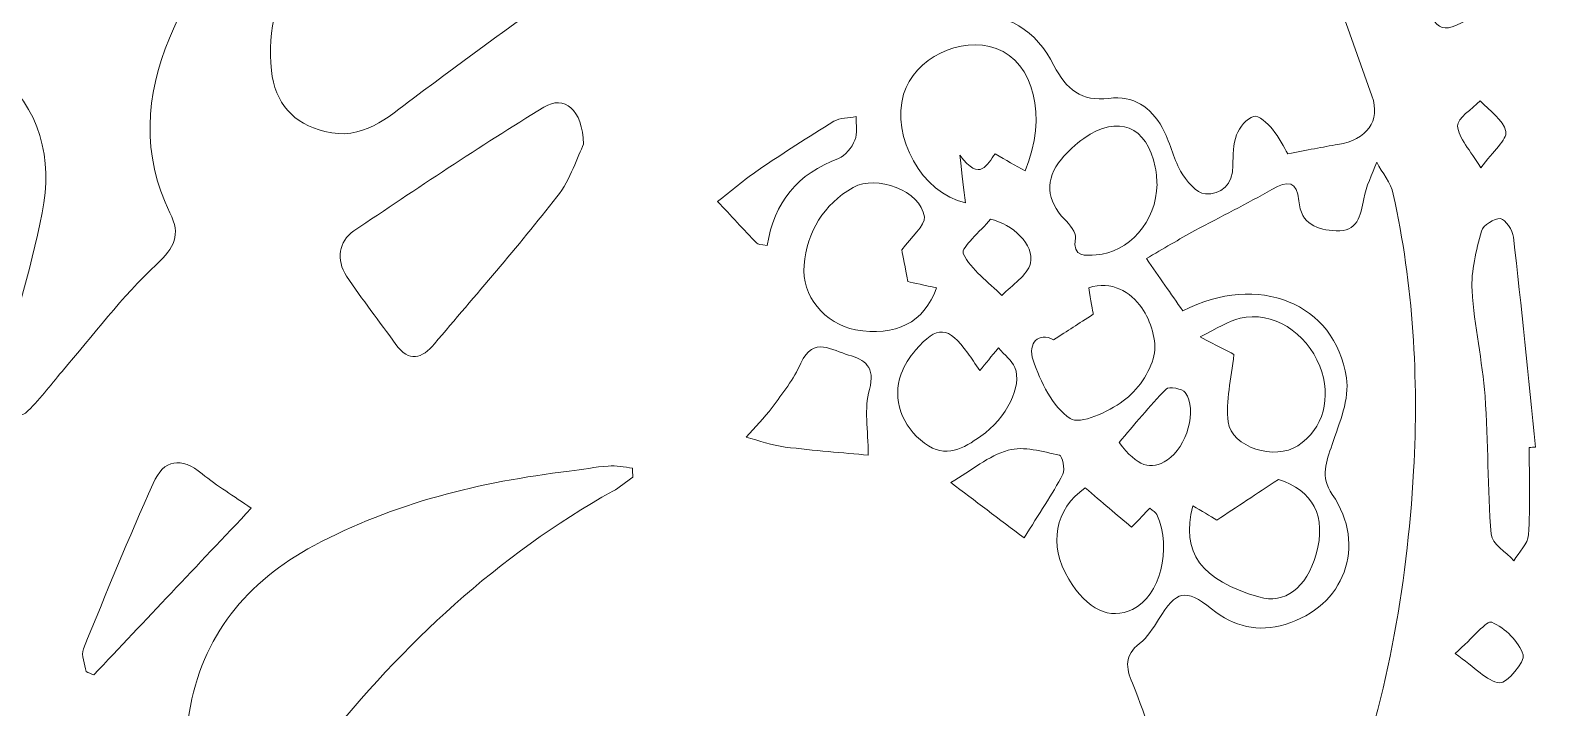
# Model space of a CAD drawing. Header units: inches. Extents: x 0.32 to 8.1, y -8.39 to -0.61.
# Drawn here: x 3.982 to 6.032, y -6.618 to -5.704 of the extents above; entities that cross this region are included whole.
import ezdxf

# ---------------------------------------------------------------- set-up
doc = ezdxf.new("R2010")
doc.units = ezdxf.units.IN
doc.header["$MEASUREMENT"] = 0
doc.layers.add('Layer 1', color=7, linetype='Continuous')

# ---------------------------------------------------------------- blocks, each defined once
blk = doc.blocks.new('block 2')
at = {"layer": 'Layer 1', "lineweight": 0}
for points, knots in [([(0.316, -8.3941), (0.316, -5.7992), (0.316, -3.2043), (0.316, -0.6095), (2.9109, -0.6095), (5.5058, -0.6095), (8.1006, -0.6095), (8.1006, -3.2034), (8.1006, -5.7974), (8.1006, -8.3939), (8.0751, -8.3939), (8.055, -8.3939), (8.0349, -8.3939), (5.4619, -8.394), (2.889, -8.394), (0.316, -8.3941)], [0, 0, 0, 0, 1, 1, 1, 2, 2, 2, 3, 3, 3, 4, 4, 4, 5, 5, 5, 5]), ([(5.0947, -4.8689), (5.0973, -4.8872), (5.0968, -4.8934), (5.0991, -4.8984), (5.1327, -4.9699), (5.1498, -5.0449), (5.1492, -5.1242), (5.1489, -5.1647), (5.1419, -5.209), (5.1557, -5.2448), (5.1719, -5.2866), (5.1506, -5.2986), (5.1245, -5.3104), (5.1006, -5.3212), (5.074, -5.3272), (5.0481, -5.332), (4.9774, -5.3451), (4.9021, -5.3428), (4.8395, -5.384), (4.7687, -5.4307), (4.6984, -5.4788), (4.6327, -5.5321), (4.5576, -5.5931), (4.4797, -5.6244), (4.3833, -5.5911), (4.3723, -5.5873), (4.3485, -5.5959), (4.3429, -5.6057), (4.3165, -5.6526), (4.3009, -5.7032), (4.3071, -5.7585), (4.3121, -5.8027), (4.3365, -5.8299), (4.3792, -5.8408), (4.43, -5.8537), (4.464, -5.8219), (4.4989, -5.7958), (4.6442, -5.6872), (4.7892, -5.5791), (4.9567, -5.5048), (5.0104, -5.481), (5.0636, -5.4688), (5.1187, -5.4803), (5.1451, -5.4858), (5.178, -5.5059), (5.1892, -5.5286), (5.2074, -5.5656), (5.213, -5.6098), (5.2184, -5.6517), (5.221, -5.672), (5.2188, -5.686), (5.2457, -5.6837), (5.3, -5.6791), (5.3395, -5.7047), (5.3631, -5.7515), (5.3795, -5.7839), (5.4007, -5.8007), (5.4373, -5.796), (5.4707, -5.7917), (5.4939, -5.8083), (5.5092, -5.8353), (5.5196, -5.8538), (5.5234, -5.876), (5.5341, -5.8942), (5.5417, -5.9071), (5.5555, -5.9242), (5.5674, -5.925), (5.5884, -5.9264), (5.6048, -5.9124), (5.6047, -5.8866), (5.6047, -5.8727), (5.6048, -5.8579), (5.6096, -5.8453), (5.6135, -5.8351), (5.6231, -5.8232), (5.6326, -5.8203), (5.639, -5.8184), (5.6514, -5.8296), (5.658, -5.8376), (5.6672, -5.8488), (5.6735, -5.8624), (5.6786, -5.8708), (5.7049, -5.8659), (5.7255, -5.8617), (5.7463, -5.8582), (5.7851, -5.8516), (5.8043, -5.8271), (5.7922, -5.7928), (5.7659, -5.7184), (5.7397, -5.6438), (5.7087, -5.5713), (5.6123, -5.3455), (5.4688, -5.1546), (5.2759, -5.0019), (5.22, -4.9576), (5.1609, -4.9173), (5.0947, -4.8689)], [0, 0, 0, 0, 1, 1, 1, 2, 2, 2, 3, 3, 3, 4, 4, 4, 5, 5, 5, 6, 6, 6, 7, 7, 7, 8, 8, 8, 9, 9, 9, 10, 10, 10, 11, 11, 11, 12, 12, 12, 13, 13, 13, 14, 14, 14, 15, 15, 15, 16, 16, 16, 17, 17, 17, 18, 18, 18, 19, 19, 19, 20, 20, 20, 21, 21, 21, 22, 22, 22, 23, 23, 23, 24, 24, 24, 25, 25, 25, 26, 26, 26, 27, 27, 27, 28, 28, 28, 29, 29, 29, 30, 30, 30, 31, 31, 31, 32, 32, 32, 32]), ([(5.0947, -4.8689), (5.1609, -4.9173), (5.22, -4.9576), (5.2759, -5.0019), (5.4688, -5.1546), (5.6123, -5.3455), (5.7087, -5.5713), (5.7397, -5.6438), (5.7659, -5.7184), (5.7922, -5.7928), (5.8043, -5.8271), (5.7851, -5.8516), (5.7463, -5.8582), (5.7255, -5.8617), (5.7049, -5.8659), (5.6786, -5.8708), (5.6735, -5.8624), (5.6672, -5.8488), (5.658, -5.8376), (5.6514, -5.8296), (5.639, -5.8184), (5.6326, -5.8203), (5.6231, -5.8232), (5.6135, -5.8351), (5.6096, -5.8453), (5.6048, -5.8579), (5.6047, -5.8727), (5.6047, -5.8866), (5.6048, -5.9124), (5.5884, -5.9264), (5.5674, -5.925), (5.5555, -5.9242), (5.5417, -5.9071), (5.5341, -5.8942), (5.5234, -5.876), (5.5196, -5.8538), (5.5092, -5.8353), (5.4939, -5.8083), (5.4707, -5.7917), (5.4373, -5.796), (5.4007, -5.8007), (5.3795, -5.7839), (5.3631, -5.7515), (5.3395, -5.7047), (5.3, -5.6791), (5.2457, -5.6837), (5.2188, -5.686), (5.221, -5.672), (5.2184, -5.6517), (5.213, -5.6098), (5.2074, -5.5656), (5.1892, -5.5286), (5.178, -5.5059), (5.1451, -5.4858), (5.1187, -5.4803), (5.0636, -5.4688), (5.0104, -5.481), (4.9567, -5.5048), (4.7892, -5.5791), (4.6442, -5.6872), (4.4989, -5.7958), (4.464, -5.8219), (4.43, -5.8537), (4.3792, -5.8408), (4.3365, -5.8299), (4.3121, -5.8027), (4.3071, -5.7585), (4.3009, -5.7032), (4.3165, -5.6526), (4.3429, -5.6057), (4.3485, -5.5959), (4.3723, -5.5873), (4.3833, -5.5911), (4.4797, -5.6244), (4.5576, -5.5931), (4.6327, -5.5321), (4.6984, -5.4788), (4.7687, -5.4307), (4.8395, -5.384), (4.9021, -5.3428), (4.9774, -5.3451), (5.0481, -5.332), (5.074, -5.3272), (5.1006, -5.3212), (5.1245, -5.3104), (5.1506, -5.2986), (5.1719, -5.2866), (5.1557, -5.2448), (5.1419, -5.209), (5.1489, -5.1647), (5.1492, -5.1242), (5.1498, -5.0449), (5.1327, -4.9699), (5.0991, -4.8984), (5.0968, -4.8934), (5.0973, -4.8872), (5.0947, -4.8689)], [0, 0, 0, 0, 1, 1, 1, 2, 2, 2, 3, 3, 3, 4, 4, 4, 5, 5, 5, 6, 6, 6, 7, 7, 7, 8, 8, 8, 9, 9, 9, 10, 10, 10, 11, 11, 11, 12, 12, 12, 13, 13, 13, 14, 14, 14, 15, 15, 15, 16, 16, 16, 17, 17, 17, 18, 18, 18, 19, 19, 19, 20, 20, 20, 21, 21, 21, 22, 22, 22, 23, 23, 23, 24, 24, 24, 25, 25, 25, 26, 26, 26, 27, 27, 27, 28, 28, 28, 29, 29, 29, 30, 30, 30, 31, 31, 31, 32, 32, 32, 32]), ([(3.3056, -5.9917), (3.308, -5.9966), (3.3105, -6.0015), (3.313, -6.0064), (3.3368, -5.9992), (3.3632, -5.9963), (3.3839, -5.9839), (3.4491, -5.9448), (3.5118, -5.9016), (3.576, -5.8608), (3.639, -5.8208), (3.7001, -5.7763), (3.7669, -5.7438), (3.8212, -5.7173), (3.8809, -5.7151), (3.9342, -5.7584), (3.9969, -5.8095), (4.0119, -5.8778), (3.9979, -5.9505), (3.9823, -6.0309), (3.9557, -6.1091), (3.9351, -6.1886), (3.9325, -6.1988), (3.9335, -6.2176), (3.9392, -6.2208), (3.9488, -6.226), (3.9678, -6.2268), (3.9752, -6.2205), (3.994, -6.2044), (4.0084, -6.1832), (4.0247, -6.1643), (4.0667, -6.1157), (4.1055, -6.0637), (4.152, -6.0201), (4.1768, -5.9969), (4.185, -5.9804), (4.1703, -5.9506), (4.1319, -5.8724), (4.1371, -5.792), (4.1697, -5.7147), (4.1977, -5.6484), (4.2347, -5.586), (4.2664, -5.5211), (4.2769, -5.4998), (4.2962, -5.4701), (4.289, -5.4552), (4.2606, -5.3965), (4.2233, -5.3422), (4.1892, -5.2863), (4.1829, -5.2882), (4.1766, -5.2902), (4.1703, -5.2921), (4.1703, -5.3203), (4.1709, -5.3485), (4.1702, -5.3766), (4.1669, -5.5193), (4.0625, -5.6042), (3.9242, -5.5771), (3.9092, -5.5742), (3.8938, -5.5727), (3.8795, -5.5679), (3.7802, -5.5344), (3.6968, -5.5634), (3.6189, -5.6278), (3.5023, -5.7243), (3.4164, -5.8476), (3.3206, -5.9623), (3.3137, -5.9705), (3.3105, -5.9818), (3.3056, -5.9917)], [0, 0, 0, 0, 1, 1, 1, 2, 2, 2, 3, 3, 3, 4, 4, 4, 5, 5, 5, 6, 6, 6, 7, 7, 7, 8, 8, 8, 9, 9, 9, 10, 10, 10, 11, 11, 11, 12, 12, 12, 13, 13, 13, 14, 14, 14, 15, 15, 15, 16, 16, 16, 17, 17, 17, 18, 18, 18, 19, 19, 19, 20, 20, 20, 21, 21, 21, 22, 22, 22, 23, 23, 23, 23]), ([(3.3056, -5.9917), (3.3105, -5.9818), (3.3137, -5.9705), (3.3206, -5.9623), (3.4164, -5.8476), (3.5023, -5.7243), (3.6189, -5.6278), (3.6968, -5.5634), (3.7802, -5.5344), (3.8795, -5.5679), (3.8938, -5.5727), (3.9092, -5.5742), (3.9242, -5.5771), (4.0625, -5.6042), (4.1669, -5.5193), (4.1702, -5.3766), (4.1709, -5.3485), (4.1703, -5.3203), (4.1703, -5.2921), (4.1766, -5.2902), (4.1829, -5.2882), (4.1892, -5.2863), (4.2233, -5.3422), (4.2606, -5.3965), (4.289, -5.4552), (4.2962, -5.4701), (4.2769, -5.4998), (4.2664, -5.5211), (4.2347, -5.586), (4.1977, -5.6484), (4.1697, -5.7147), (4.1371, -5.792), (4.1319, -5.8724), (4.1703, -5.9506), (4.185, -5.9804), (4.1768, -5.9969), (4.152, -6.0201), (4.1055, -6.0637), (4.0667, -6.1157), (4.0247, -6.1643), (4.0084, -6.1832), (3.994, -6.2044), (3.9752, -6.2205), (3.9678, -6.2268), (3.9488, -6.226), (3.9392, -6.2208), (3.9335, -6.2176), (3.9325, -6.1988), (3.9351, -6.1886), (3.9557, -6.1091), (3.9823, -6.0309), (3.9979, -5.9505), (4.0119, -5.8778), (3.9969, -5.8095), (3.9342, -5.7584), (3.8809, -5.7151), (3.8212, -5.7173), (3.7669, -5.7438), (3.7001, -5.7763), (3.639, -5.8208), (3.576, -5.8608), (3.5118, -5.9016), (3.4491, -5.9448), (3.3839, -5.9839), (3.3632, -5.9963), (3.3368, -5.9992), (3.313, -6.0064), (3.3105, -6.0015), (3.308, -5.9966), (3.3056, -5.9917)], [0, 0, 0, 0, 1, 1, 1, 2, 2, 2, 3, 3, 3, 4, 4, 4, 5, 5, 5, 6, 6, 6, 7, 7, 7, 8, 8, 8, 9, 9, 9, 10, 10, 10, 11, 11, 11, 12, 12, 12, 13, 13, 13, 14, 14, 14, 15, 15, 15, 16, 16, 16, 17, 17, 17, 18, 18, 18, 19, 19, 19, 20, 20, 20, 21, 21, 21, 22, 22, 22, 23, 23, 23, 23]), ([(5.9382, -5.6802), (5.9082, -5.6157), (5.8797, -5.5531), (5.8501, -5.4912), (5.8285, -5.446), (5.8074, -5.4003), (5.7816, -5.3575), (5.7744, -5.3455), (5.7512, -5.3431), (5.7354, -5.3362), (5.7351, -5.3532), (5.7292, -5.3726), (5.7353, -5.3868), (5.775, -5.4777), (5.8177, -5.5673), (5.8585, -5.6578), (5.8821, -5.7101), (5.8844, -5.7115), (5.9382, -5.6802)], [0, 0, 0, 0, 1, 1, 1, 2, 2, 2, 3, 3, 3, 4, 4, 4, 5, 5, 5, 6, 6, 6, 6]), ([(5.9382, -5.6802), (5.8844, -5.7115), (5.8821, -5.7101), (5.8585, -5.6578), (5.8177, -5.5673), (5.775, -5.4777), (5.7353, -5.3868), (5.7292, -5.3726), (5.7351, -5.3532), (5.7354, -5.3362), (5.7512, -5.3431), (5.7744, -5.3455), (5.7816, -5.3575), (5.8074, -5.4003), (5.8285, -5.446), (5.8501, -5.4912), (5.8797, -5.5531), (5.9082, -5.6157), (5.9382, -5.6802)], [0, 0, 0, 0, 1, 1, 1, 2, 2, 2, 3, 3, 3, 4, 4, 4, 5, 5, 5, 6, 6, 6, 6]), ([(5.3242, -5.894), (5.3547, -5.8204), (5.3362, -5.7471), (5.2852, -5.7287), (5.237, -5.7113), (5.1744, -5.7422), (5.1603, -5.7904), (5.1434, -5.8481), (5.1845, -5.9236), (5.2437, -5.937), (5.2415, -5.9185), (5.2395, -5.9014), (5.2361, -5.8728), (5.264, -5.91), (5.2732, -5.8844), (5.2836, -5.8709), (5.2985, -5.8794), (5.3112, -5.8866), (5.3242, -5.894)], [0, 0, 0, 0, 1, 1, 1, 2, 2, 2, 3, 3, 3, 4, 4, 4, 5, 5, 5, 6, 6, 6, 6]), ([(5.3242, -5.894), (5.3112, -5.8866), (5.2985, -5.8794), (5.2836, -5.8709), (5.2732, -5.8844), (5.264, -5.91), (5.2361, -5.8728), (5.2395, -5.9014), (5.2415, -5.9185), (5.2437, -5.937), (5.1845, -5.9236), (5.1434, -5.8481), (5.1603, -5.7904), (5.1744, -5.7422), (5.237, -5.7113), (5.2852, -5.7287), (5.3362, -5.7471), (5.3547, -5.8204), (5.3242, -5.894)], [0, 0, 0, 0, 1, 1, 1, 2, 2, 2, 3, 3, 3, 4, 4, 4, 5, 5, 5, 6, 6, 6, 6]), ([(4.7284, -5.8579), (4.7272, -5.8107), (4.702, -5.7911), (4.6749, -5.8078), (4.5881, -5.8612), (4.503, -5.9176), (4.4186, -5.9748), (4.3978, -5.989), (4.3939, -6.0137), (4.4087, -6.0359), (4.4297, -6.0673), (4.453, -6.0972), (4.4751, -6.1279), (4.4929, -6.1529), (4.5103, -6.1472), (4.5272, -6.1272), (4.5826, -6.0614), (4.6394, -5.9967), (4.6924, -5.929), (4.7112, -5.9051), (4.7206, -5.8739), (4.7284, -5.8579)], [0, 0, 0, 0, 1, 1, 1, 2, 2, 2, 3, 3, 3, 4, 4, 4, 5, 5, 5, 6, 6, 6, 7, 7, 7, 7]), ([(4.7284, -5.8579), (4.7206, -5.8739), (4.7112, -5.9051), (4.6924, -5.929), (4.6394, -5.9967), (4.5826, -6.0614), (4.5272, -6.1272), (4.5103, -6.1472), (4.4929, -6.1529), (4.4751, -6.1279), (4.453, -6.0972), (4.4297, -6.0673), (4.4087, -6.0359), (4.3939, -6.0137), (4.3978, -5.989), (4.4186, -5.9748), (4.503, -5.9176), (4.5881, -5.8612), (4.6749, -5.8078), (4.702, -5.7911), (4.7272, -5.8107), (4.7284, -5.8579)], [0, 0, 0, 0, 1, 1, 1, 2, 2, 2, 3, 3, 3, 4, 4, 4, 5, 5, 5, 6, 6, 6, 7, 7, 7, 7]), ([(5.9392, -5.8898), (5.9556, -5.8671), (5.975, -5.8518), (5.9728, -5.8407), (5.9697, -5.8252), (5.9506, -5.8129), (5.9383, -5.7992), (5.9274, -5.8106), (5.907, -5.8228), (5.9078, -5.8333), (5.9092, -5.85), (5.9247, -5.8655), (5.9392, -5.8898)], [0, 0, 0, 0, 1, 1, 1, 2, 2, 2, 3, 3, 3, 4, 4, 4, 4]), ([(5.9392, -5.8898), (5.9247, -5.8655), (5.9092, -5.85), (5.9078, -5.8333), (5.907, -5.8228), (5.9274, -5.8106), (5.9383, -5.7992), (5.9506, -5.8129), (5.9697, -5.8252), (5.9728, -5.8407), (5.975, -5.8518), (5.9556, -5.8671), (5.9392, -5.8898)], [0, 0, 0, 0, 1, 1, 1, 2, 2, 2, 3, 3, 3, 4, 4, 4, 4]), ([(4.9763, -5.9946), (4.9852, -5.9361), (5.0177, -5.8976), (5.0723, -5.877), (5.0817, -5.8734), (5.0904, -5.8622), (5.0946, -5.8524), (5.0985, -5.8433), (5.0959, -5.8314), (5.0962, -5.8207), (5.0861, -5.8226), (5.0745, -5.822), (5.0663, -5.8269), (5.0317, -5.8479), (4.9977, -5.8699), (4.9642, -5.8927), (4.9451, -5.9057), (4.9275, -5.9209), (4.9093, -5.9351), (4.9269, -5.954), (4.9444, -5.9729), (4.9622, -5.9916), (4.9636, -5.9931), (4.9669, -5.9927), (4.9763, -5.9946)], [0, 0, 0, 0, 1, 1, 1, 2, 2, 2, 3, 3, 3, 4, 4, 4, 5, 5, 5, 6, 6, 6, 7, 7, 7, 8, 8, 8, 8]), ([(4.9763, -5.9946), (4.9669, -5.9927), (4.9636, -5.9931), (4.9622, -5.9916), (4.9444, -5.9729), (4.9269, -5.954), (4.9093, -5.9351), (4.9275, -5.9209), (4.9451, -5.9057), (4.9642, -5.8927), (4.9977, -5.8699), (5.0317, -5.8479), (5.0663, -5.8269), (5.0745, -5.822), (5.0861, -5.8226), (5.0962, -5.8207), (5.0959, -5.8314), (5.0985, -5.8433), (5.0946, -5.8524), (5.0904, -5.8622), (5.0817, -5.8734), (5.0723, -5.877), (5.0177, -5.8976), (4.9852, -5.9361), (4.9763, -5.9946)], [0, 0, 0, 0, 1, 1, 1, 2, 2, 2, 3, 3, 3, 4, 4, 4, 5, 5, 5, 6, 6, 6, 7, 7, 7, 8, 8, 8, 8]), ([(5.5022, -5.9119), (5.5019, -5.909), (5.5018, -5.8987), (5.4999, -5.8889), (5.4886, -5.8333), (5.4498, -5.8174), (5.4036, -5.85), (5.3924, -5.8579), (5.3819, -5.8675), (5.3731, -5.8781), (5.3505, -5.9052), (5.353, -5.9341), (5.3773, -5.9591), (5.3841, -5.9661), (5.3934, -5.977), (5.3921, -5.9845), (5.3873, -6.0116), (5.4065, -6.0078), (5.4199, -6.0071), (5.4632, -6.0047), (5.5019, -5.9623), (5.5022, -5.9119)], [0, 0, 0, 0, 1, 1, 1, 2, 2, 2, 3, 3, 3, 4, 4, 4, 5, 5, 5, 6, 6, 6, 7, 7, 7, 7]), ([(5.5022, -5.9119), (5.5019, -5.9623), (5.4632, -6.0047), (5.4199, -6.0071), (5.4065, -6.0078), (5.3873, -6.0116), (5.3921, -5.9845), (5.3934, -5.977), (5.3841, -5.9661), (5.3773, -5.9591), (5.353, -5.9341), (5.3505, -5.9052), (5.3731, -5.8781), (5.3819, -5.8675), (5.3924, -5.8579), (5.4036, -5.85), (5.4498, -5.8174), (5.4886, -5.8333), (5.4999, -5.8889), (5.5018, -5.8987), (5.5019, -5.909), (5.5022, -5.9119)], [0, 0, 0, 0, 1, 1, 1, 2, 2, 2, 3, 3, 3, 4, 4, 4, 5, 5, 5, 6, 6, 6, 7, 7, 7, 7]), ([(5.5371, -6.0828), (5.6384, -6.0306), (5.7425, -6.0719), (5.7579, -6.1729), (5.7622, -6.2014), (5.7483, -6.2338), (5.7385, -6.2631), (5.7307, -6.2865), (5.7219, -6.3059), (5.7387, -6.3304), (5.786, -6.3995), (5.755, -6.482), (5.6753, -6.5056), (5.6382, -6.5167), (5.6064, -6.5089), (5.5759, -6.4849), (5.5398, -6.4564), (5.5291, -6.4598), (5.5042, -6.4991), (5.4969, -6.5107), (5.4892, -6.5232), (5.4786, -6.5315), (5.4582, -6.5473), (5.46, -6.5637), (5.4689, -6.585), (5.5094, -6.682), (5.5267, -6.783), (5.4981, -6.8854), (5.4784, -6.9558), (5.4566, -7.0281), (5.4205, -7.0908), (5.3485, -7.2158), (5.266, -7.3348), (5.1879, -7.4564), (5.1782, -7.4716), (5.1697, -7.4875), (5.1606, -7.5031), (5.1634, -7.5058), (5.1662, -7.5086), (5.169, -7.5114), (5.1926, -7.4961), (5.2179, -7.4828), (5.2395, -7.4651), (5.4722, -7.2756), (5.6504, -7.0463), (5.7557, -6.7626), (5.8114, -6.6125), (5.8395, -6.458), (5.8484, -6.2987), (5.8554, -6.1728), (5.848, -6.0484), (5.821, -5.9253), (5.8176, -5.91), (5.8063, -5.8965), (5.7986, -5.8821), (5.7926, -5.8986), (5.7842, -5.9146), (5.7811, -5.9316), (5.7769, -5.9545), (5.7724, -5.9764), (5.7438, -5.9747), (5.719, -5.9733), (5.696, -5.9663), (5.6937, -5.9341), (5.6917, -5.9074), (5.6781, -5.9069), (5.6573, -5.9188), (5.6233, -5.9384), (5.5879, -5.9557), (5.5534, -5.9744), (5.5318, -5.9862), (5.5106, -5.999), (5.4878, -6.0122), (5.5055, -6.0375), (5.5204, -6.0589), (5.5371, -6.0828)], [0, 0, 0, 0, 1, 1, 1, 2, 2, 2, 3, 3, 3, 4, 4, 4, 5, 5, 5, 6, 6, 6, 7, 7, 7, 8, 8, 8, 9, 9, 9, 10, 10, 10, 11, 11, 11, 12, 12, 12, 13, 13, 13, 14, 14, 14, 15, 15, 15, 16, 16, 16, 17, 17, 17, 18, 18, 18, 19, 19, 19, 20, 20, 20, 21, 21, 21, 22, 22, 22, 23, 23, 23, 24, 24, 24, 25, 25, 25, 25]), ([(5.5371, -6.0828), (5.5204, -6.0589), (5.5055, -6.0375), (5.4878, -6.0122), (5.5106, -5.999), (5.5318, -5.9862), (5.5534, -5.9744), (5.5879, -5.9557), (5.6233, -5.9384), (5.6573, -5.9188), (5.6781, -5.9069), (5.6917, -5.9074), (5.6937, -5.9341), (5.696, -5.9663), (5.719, -5.9733), (5.7438, -5.9747), (5.7724, -5.9764), (5.7769, -5.9545), (5.7811, -5.9316), (5.7842, -5.9146), (5.7926, -5.8986), (5.7986, -5.8821), (5.8063, -5.8965), (5.8176, -5.91), (5.821, -5.9253), (5.848, -6.0484), (5.8554, -6.1728), (5.8484, -6.2987), (5.8395, -6.458), (5.8114, -6.6125), (5.7557, -6.7626), (5.6504, -7.0463), (5.4722, -7.2756), (5.2395, -7.4651), (5.2179, -7.4828), (5.1926, -7.4961), (5.169, -7.5114), (5.1662, -7.5086), (5.1634, -7.5058), (5.1606, -7.5031), (5.1697, -7.4875), (5.1782, -7.4716), (5.1879, -7.4564), (5.266, -7.3348), (5.3485, -7.2158), (5.4205, -7.0908), (5.4566, -7.0281), (5.4784, -6.9558), (5.4981, -6.8854), (5.5267, -6.783), (5.5094, -6.682), (5.4689, -6.585), (5.46, -6.5637), (5.4582, -6.5473), (5.4786, -6.5315), (5.4892, -6.5232), (5.4969, -6.5107), (5.5042, -6.4991), (5.5291, -6.4598), (5.5398, -6.4564), (5.5759, -6.4849), (5.6064, -6.5089), (5.6382, -6.5167), (5.6753, -6.5056), (5.755, -6.482), (5.786, -6.3995), (5.7387, -6.3304), (5.7219, -6.3059), (5.7307, -6.2865), (5.7385, -6.2631), (5.7483, -6.2338), (5.7622, -6.2014), (5.7579, -6.1729), (5.7425, -6.0719), (5.6384, -6.0306), (5.5371, -6.0828)], [0, 0, 0, 0, 1, 1, 1, 2, 2, 2, 3, 3, 3, 4, 4, 4, 5, 5, 5, 6, 6, 6, 7, 7, 7, 8, 8, 8, 9, 9, 9, 10, 10, 10, 11, 11, 11, 12, 12, 12, 13, 13, 13, 14, 14, 14, 15, 15, 15, 16, 16, 16, 17, 17, 17, 18, 18, 18, 19, 19, 19, 20, 20, 20, 21, 21, 21, 22, 22, 22, 23, 23, 23, 24, 24, 24, 25, 25, 25, 25]), ([(5.1578, -6.0002), (5.1702, -5.9831), (5.1899, -5.9679), (5.1883, -5.9557), (5.1836, -5.921), (5.1235, -5.8983), (5.0922, -5.9162), (5.0518, -5.9393), (5.0305, -5.9757), (5.0259, -6.0211), (5.0218, -6.0619), (5.0538, -6.1004), (5.0952, -6.1081), (5.1489, -6.1182), (5.1883, -6.0985), (5.2046, -6.0517), (5.1892, -6.0483), (5.1739, -6.0449), (5.1659, -6.0431), (5.1622, -6.0235), (5.1594, -6.009), (5.1578, -6.0002)], [0, 0, 0, 0, 1, 1, 1, 2, 2, 2, 3, 3, 3, 4, 4, 4, 5, 5, 5, 6, 6, 6, 7, 7, 7, 7]), ([(5.1578, -6.0002), (5.1594, -6.009), (5.1622, -6.0235), (5.1659, -6.0431), (5.1739, -6.0449), (5.1892, -6.0483), (5.2046, -6.0517), (5.1883, -6.0985), (5.1489, -6.1182), (5.0952, -6.1081), (5.0538, -6.1004), (5.0218, -6.0619), (5.0259, -6.0211), (5.0305, -5.9757), (5.0518, -5.9393), (5.0922, -5.9162), (5.1235, -5.8983), (5.1836, -5.921), (5.1883, -5.9557), (5.1899, -5.9679), (5.1702, -5.9831), (5.1578, -6.0002)], [0, 0, 0, 0, 1, 1, 1, 2, 2, 2, 3, 3, 3, 4, 4, 4, 5, 5, 5, 6, 6, 6, 7, 7, 7, 7]), ([(5.2774, -5.9592), (5.2643, -5.975), (5.2371, -5.9977), (5.2408, -6.0055), (5.2514, -6.0276), (5.2747, -6.0436), (5.2929, -6.0621), (5.3064, -6.0476), (5.3275, -6.035), (5.3314, -6.0184), (5.3373, -5.9937), (5.3071, -5.965), (5.2774, -5.9592)], [0, 0, 0, 0, 1, 1, 1, 2, 2, 2, 3, 3, 3, 4, 4, 4, 4]), ([(5.2774, -5.9592), (5.3071, -5.965), (5.3373, -5.9937), (5.3314, -6.0184), (5.3275, -6.035), (5.3064, -6.0476), (5.2929, -6.0621), (5.2747, -6.0436), (5.2514, -6.0276), (5.2408, -6.0055), (5.2371, -5.9977), (5.2643, -5.975), (5.2774, -5.9592)], [0, 0, 0, 0, 1, 1, 1, 2, 2, 2, 3, 3, 3, 4, 4, 4, 4]), ([(6.0044, -6.267), (6.0073, -6.2668), (6.0101, -6.2666), (6.0129, -6.2664), (6.0032, -6.172), (5.994, -6.0775), (5.9832, -5.9832), (5.9821, -5.9738), (5.9727, -5.9594), (5.9656, -5.9583), (5.9576, -5.9572), (5.9422, -5.9672), (5.94, -5.9751), (5.933, -6.0012), (5.9258, -6.0287), (5.9273, -6.0552), (5.93, -6.103), (5.9414, -6.1502), (5.9449, -6.1979), (5.9493, -6.2599), (5.9479, -6.3223), (5.9531, -6.3841), (5.9542, -6.3968), (5.9731, -6.408), (5.9838, -6.4199), (5.9907, -6.4082), (6.0027, -6.3969), (6.0035, -6.3848), (6.006, -6.3457), (6.0044, -6.3063), (6.0044, -6.267)], [0, 0, 0, 0, 1, 1, 1, 2, 2, 2, 3, 3, 3, 4, 4, 4, 5, 5, 5, 6, 6, 6, 7, 7, 7, 8, 8, 8, 9, 9, 9, 10, 10, 10, 10]), ([(6.0044, -6.267), (6.0044, -6.3063), (6.006, -6.3457), (6.0035, -6.3848), (6.0027, -6.3969), (5.9907, -6.4082), (5.9838, -6.4199), (5.9731, -6.408), (5.9542, -6.3968), (5.9531, -6.3841), (5.9479, -6.3223), (5.9493, -6.2599), (5.9449, -6.1979), (5.9414, -6.1502), (5.93, -6.103), (5.9273, -6.0552), (5.9258, -6.0287), (5.933, -6.0012), (5.94, -5.9751), (5.9422, -5.9672), (5.9576, -5.9572), (5.9656, -5.9583), (5.9727, -5.9594), (5.9821, -5.9738), (5.9832, -5.9832), (5.994, -6.0775), (6.0032, -6.172), (6.0129, -6.2664), (6.0101, -6.2666), (6.0073, -6.2668), (6.0044, -6.267)], [0, 0, 0, 0, 1, 1, 1, 2, 2, 2, 3, 3, 3, 4, 4, 4, 5, 5, 5, 6, 6, 6, 7, 7, 7, 8, 8, 8, 9, 9, 9, 10, 10, 10, 10]), ([(5.3626, -6.1217), (5.3425, -6.1106), (5.3273, -6.1259), (5.3351, -6.1493), (5.3449, -6.1786), (5.3612, -6.2118), (5.385, -6.2278), (5.3983, -6.2367), (5.4364, -6.2191), (5.4566, -6.2043), (5.4757, -6.1903), (5.4929, -6.1659), (5.498, -6.1432), (5.5024, -6.1235), (5.494, -6.096), (5.4817, -6.0787), (5.4663, -6.0569), (5.4413, -6.0416), (5.41, -6.0515), (5.4129, -6.0684), (5.4154, -6.0831), (5.4162, -6.0873), (5.3954, -6.1006), (5.3823, -6.109), (5.3626, -6.1217)], [0, 0, 0, 0, 1, 1, 1, 2, 2, 2, 3, 3, 3, 4, 4, 4, 5, 5, 5, 6, 6, 6, 7, 7, 7, 8, 8, 8, 8]), ([(5.3626, -6.1217), (5.3823, -6.109), (5.3954, -6.1006), (5.4162, -6.0873), (5.4154, -6.0831), (5.4129, -6.0684), (5.41, -6.0515), (5.4413, -6.0416), (5.4663, -6.0569), (5.4817, -6.0787), (5.494, -6.096), (5.5024, -6.1235), (5.498, -6.1432), (5.4929, -6.1659), (5.4757, -6.1903), (5.4566, -6.2043), (5.4364, -6.2191), (5.3983, -6.2367), (5.385, -6.2278), (5.3612, -6.2118), (5.3449, -6.1786), (5.3351, -6.1493), (5.3273, -6.1259), (5.3425, -6.1106), (5.3626, -6.1217)], [0, 0, 0, 0, 1, 1, 1, 2, 2, 2, 3, 3, 3, 4, 4, 4, 5, 5, 5, 6, 6, 6, 7, 7, 7, 8, 8, 8, 8]), ([(5.606, -6.1415), (5.6026, -6.1748), (5.5944, -6.2045), (5.5981, -6.2326), (5.6027, -6.267), (5.6617, -6.2848), (5.692, -6.2648), (5.7268, -6.2418), (5.7385, -6.1995), (5.7217, -6.1571), (5.7035, -6.1112), (5.6583, -6.0828), (5.6143, -6.0926), (5.5983, -6.0961), (5.5838, -6.1065), (5.5602, -6.1178), (5.5837, -6.13), (5.5957, -6.1362), (5.606, -6.1415)], [0, 0, 0, 0, 1, 1, 1, 2, 2, 2, 3, 3, 3, 4, 4, 4, 5, 5, 5, 6, 6, 6, 6]), ([(5.606, -6.1415), (5.5957, -6.1362), (5.5837, -6.13), (5.5602, -6.1178), (5.5838, -6.1065), (5.5983, -6.0961), (5.6143, -6.0926), (5.6583, -6.0828), (5.7035, -6.1112), (5.7217, -6.1571), (5.7385, -6.1995), (5.7268, -6.2418), (5.692, -6.2648), (5.6617, -6.2848), (5.6027, -6.267), (5.5981, -6.2326), (5.5944, -6.2045), (5.6026, -6.1748), (5.606, -6.1415)], [0, 0, 0, 0, 1, 1, 1, 2, 2, 2, 3, 3, 3, 4, 4, 4, 5, 5, 5, 6, 6, 6, 6]), ([(5.2631, -6.1632), (5.2568, -6.154), (5.2521, -6.1468), (5.247, -6.1398), (5.2204, -6.1031), (5.2055, -6.1019), (5.1764, -6.1357), (5.1683, -6.1451), (5.1612, -6.1562), (5.157, -6.1677), (5.1443, -6.2022), (5.158, -6.2386), (5.1884, -6.2613), (5.2174, -6.2829), (5.2413, -6.268), (5.2643, -6.2519), (5.2994, -6.2273), (5.3209, -6.1838), (5.3103, -6.159), (5.3063, -6.1496), (5.2969, -6.1426), (5.2883, -6.1326), (5.2783, -6.1447), (5.2714, -6.1531), (5.2631, -6.1632)], [0, 0, 0, 0, 1, 1, 1, 2, 2, 2, 3, 3, 3, 4, 4, 4, 5, 5, 5, 6, 6, 6, 7, 7, 7, 8, 8, 8, 8]), ([(5.2631, -6.1632), (5.2714, -6.1531), (5.2783, -6.1447), (5.2883, -6.1326), (5.2969, -6.1426), (5.3063, -6.1496), (5.3103, -6.159), (5.3209, -6.1838), (5.2994, -6.2273), (5.2643, -6.2519), (5.2413, -6.268), (5.2174, -6.2829), (5.1884, -6.2613), (5.158, -6.2386), (5.1443, -6.2022), (5.157, -6.1677), (5.1612, -6.1562), (5.1683, -6.1451), (5.1764, -6.1357), (5.2055, -6.1019), (5.2204, -6.1031), (5.247, -6.1398), (5.2521, -6.1468), (5.2568, -6.154), (5.2631, -6.1632)], [0, 0, 0, 0, 1, 1, 1, 2, 2, 2, 3, 3, 3, 4, 4, 4, 5, 5, 5, 6, 6, 6, 7, 7, 7, 8, 8, 8, 8]), ([(5.1125, -6.2773), (5.1125, -6.243), (5.1068, -6.2141), (5.114, -6.1889), (5.1227, -6.1582), (5.1074, -6.1483), (5.0859, -6.1423), (5.0641, -6.1363), (5.0386, -6.1159), (5.0216, -6.1534), (5.0119, -6.1748), (4.9969, -6.194), (4.9828, -6.2131), (4.9723, -6.2273), (4.9595, -6.2399), (4.9477, -6.2532), (4.9653, -6.2577), (4.9826, -6.2641), (5.0004, -6.2664), (5.0396, -6.2713), (5.079, -6.2742), (5.1125, -6.2773)], [0, 0, 0, 0, 1, 1, 1, 2, 2, 2, 3, 3, 3, 4, 4, 4, 5, 5, 5, 6, 6, 6, 7, 7, 7, 7]), ([(5.1125, -6.2773), (5.079, -6.2742), (5.0396, -6.2713), (5.0004, -6.2664), (4.9826, -6.2641), (4.9653, -6.2577), (4.9477, -6.2532), (4.9595, -6.2399), (4.9723, -6.2273), (4.9828, -6.2131), (4.9969, -6.194), (5.0119, -6.1748), (5.0216, -6.1534), (5.0386, -6.1159), (5.0641, -6.1363), (5.0859, -6.1423), (5.1074, -6.1483), (5.1227, -6.1582), (5.114, -6.1889), (5.1068, -6.2141), (5.1125, -6.243), (5.1125, -6.2773)], [0, 0, 0, 0, 1, 1, 1, 2, 2, 2, 3, 3, 3, 4, 4, 4, 5, 5, 5, 6, 6, 6, 7, 7, 7, 7]), ([(5.4509, -6.2605), (5.4759, -6.2926), (5.4936, -6.2987), (5.5162, -6.2838), (5.5424, -6.2664), (5.557, -6.216), (5.5404, -6.193), (5.5365, -6.1876), (5.5182, -6.1845), (5.5145, -6.1882), (5.492, -6.2111), (5.4717, -6.2362), (5.4509, -6.2605)], [0, 0, 0, 0, 1, 1, 1, 2, 2, 2, 3, 3, 3, 4, 4, 4, 4]), ([(5.4509, -6.2605), (5.4717, -6.2362), (5.492, -6.2111), (5.5145, -6.1882), (5.5182, -6.1845), (5.5365, -6.1876), (5.5404, -6.193), (5.557, -6.216), (5.5424, -6.2664), (5.5162, -6.2838), (5.4936, -6.2987), (5.4759, -6.2926), (5.4509, -6.2605)], [0, 0, 0, 0, 1, 1, 1, 2, 2, 2, 3, 3, 3, 4, 4, 4, 4]), ([(5.3228, -6.3891), (5.3432, -6.3564), (5.3606, -6.3305), (5.3753, -6.3031), (5.3787, -6.2967), (5.374, -6.278), (5.3706, -6.2774), (5.3476, -6.2727), (5.3222, -6.2648), (5.3012, -6.2707), (5.2749, -6.2781), (5.252, -6.2979), (5.224, -6.3144), (5.2563, -6.3388), (5.289, -6.3636), (5.3228, -6.3891)], [0, 0, 0, 0, 1, 1, 1, 2, 2, 2, 3, 3, 3, 4, 4, 4, 5, 5, 5, 5]), ([(5.3228, -6.3891), (5.289, -6.3636), (5.2563, -6.3388), (5.224, -6.3144), (5.252, -6.2979), (5.2749, -6.2781), (5.3012, -6.2707), (5.3222, -6.2648), (5.3476, -6.2727), (5.3706, -6.2774), (5.374, -6.278), (5.3787, -6.2967), (5.3753, -6.3031), (5.3606, -6.3305), (5.3432, -6.3564), (5.3228, -6.3891)], [0, 0, 0, 0, 1, 1, 1, 2, 2, 2, 3, 3, 3, 4, 4, 4, 5, 5, 5, 5]), ([(4.057, -6.5694), (4.0605, -6.5709), (4.064, -6.5723), (4.0675, -6.5738), (4.137, -6.5003), (4.2064, -6.4268), (4.28, -6.349), (4.2562, -6.3325), (4.2338, -6.3189), (4.2137, -6.3025), (4.1852, -6.2792), (4.162, -6.2828), (4.1475, -6.3155), (4.1148, -6.3894), (4.0838, -6.464), (4.0535, -6.5388), (4.0501, -6.5472), (4.0557, -6.5591), (4.057, -6.5694)], [0, 0, 0, 0, 1, 1, 1, 2, 2, 2, 3, 3, 3, 4, 4, 4, 5, 5, 5, 6, 6, 6, 6]), ([(4.057, -6.5694), (4.0557, -6.5591), (4.0501, -6.5472), (4.0535, -6.5388), (4.0838, -6.464), (4.1148, -6.3894), (4.1475, -6.3155), (4.162, -6.2828), (4.1852, -6.2792), (4.2137, -6.3025), (4.2338, -6.3189), (4.2562, -6.3325), (4.28, -6.349), (4.2064, -6.4268), (4.137, -6.5003), (4.0675, -6.5738), (4.064, -6.5723), (4.0605, -6.5709), (4.057, -6.5694)], [0, 0, 0, 0, 1, 1, 1, 2, 2, 2, 3, 3, 3, 4, 4, 4, 5, 5, 5, 6, 6, 6, 6]), ([(4.7949, -6.3069), (4.7947, -6.3028), (4.7945, -6.2988), (4.7943, -6.2948), (4.7834, -6.2937), (4.7725, -6.2912), (4.7618, -6.292), (4.7442, -6.2932), (4.7267, -6.2969), (4.7091, -6.299), (4.5888, -6.3134), (4.4723, -6.3416), (4.3648, -6.3993), (4.2739, -6.4482), (4.2129, -6.5211), (4.1963, -6.6255), (4.1734, -6.7699), (4.1627, -6.9147), (4.1863, -7.0603), (4.1908, -7.0877), (4.2057, -7.1026), (4.2332, -7.107), (4.3014, -7.1178), (4.3531, -7.0915), (4.3818, -7.0287), (4.3913, -7.008), (4.3979, -6.986), (4.4056, -6.9646), (4.4209, -6.9221), (4.4023, -6.8832), (4.3589, -6.8686), (4.3458, -6.8641), (4.3318, -6.8623), (4.3183, -6.8589), (4.2654, -6.8457), (4.2545, -6.8224), (4.2859, -6.7779), (4.3128, -6.7397), (4.3458, -6.7059), (4.3751, -6.6694), (4.4857, -6.5317), (4.6124, -6.4125), (4.7677, -6.326), (4.7774, -6.3207), (4.7858, -6.3133), (4.7949, -6.3069)], [0, 0, 0, 0, 1, 1, 1, 2, 2, 2, 3, 3, 3, 4, 4, 4, 5, 5, 5, 6, 6, 6, 7, 7, 7, 8, 8, 8, 9, 9, 9, 10, 10, 10, 11, 11, 11, 12, 12, 12, 13, 13, 13, 14, 14, 14, 15, 15, 15, 15]), ([(4.7949, -6.3069), (4.7858, -6.3133), (4.7774, -6.3207), (4.7677, -6.326), (4.6124, -6.4125), (4.4857, -6.5317), (4.3751, -6.6694), (4.3458, -6.7059), (4.3128, -6.7397), (4.2859, -6.7779), (4.2545, -6.8224), (4.2654, -6.8457), (4.3183, -6.8589), (4.3318, -6.8623), (4.3458, -6.8641), (4.3589, -6.8686), (4.4023, -6.8832), (4.4209, -6.9221), (4.4056, -6.9646), (4.3979, -6.986), (4.3913, -7.008), (4.3818, -7.0287), (4.3531, -7.0915), (4.3014, -7.1178), (4.2332, -7.107), (4.2057, -7.1026), (4.1908, -7.0877), (4.1863, -7.0603), (4.1627, -6.9147), (4.1734, -6.7699), (4.1963, -6.6255), (4.2129, -6.5211), (4.2739, -6.4482), (4.3648, -6.3993), (4.4723, -6.3416), (4.5888, -6.3134), (4.7091, -6.299), (4.7267, -6.2969), (4.7442, -6.2932), (4.7618, -6.292), (4.7725, -6.2912), (4.7834, -6.2937), (4.7943, -6.2948), (4.7945, -6.2988), (4.7947, -6.3028), (4.7949, -6.3069)], [0, 0, 0, 0, 1, 1, 1, 2, 2, 2, 3, 3, 3, 4, 4, 4, 5, 5, 5, 6, 6, 6, 7, 7, 7, 8, 8, 8, 9, 9, 9, 10, 10, 10, 11, 11, 11, 12, 12, 12, 13, 13, 13, 14, 14, 14, 15, 15, 15, 15]), ([(5.6659, -6.31), (5.636, -6.3298), (5.6103, -6.3469), (5.583, -6.365), (5.5735, -6.3593), (5.5624, -6.3526), (5.5505, -6.3456), (5.5341, -6.4092), (5.5617, -6.446), (5.6398, -6.4687), (5.6743, -6.4788), (5.7039, -6.4567), (5.7169, -6.4111), (5.7317, -6.3596), (5.7121, -6.3248), (5.6659, -6.31)], [0, 0, 0, 0, 1, 1, 1, 2, 2, 2, 3, 3, 3, 4, 4, 4, 5, 5, 5, 5]), ([(5.6659, -6.31), (5.7121, -6.3248), (5.7317, -6.3596), (5.7169, -6.4111), (5.7039, -6.4567), (5.6743, -6.4788), (5.6398, -6.4687), (5.5617, -6.446), (5.5341, -6.4092), (5.5505, -6.3456), (5.5624, -6.3526), (5.5735, -6.3593), (5.583, -6.365), (5.6103, -6.3469), (5.636, -6.3298), (5.6659, -6.31)], [0, 0, 0, 0, 1, 1, 1, 2, 2, 2, 3, 3, 3, 4, 4, 4, 5, 5, 5, 5]), ([(5.4053, -6.3216), (5.3644, -6.3505), (5.355, -6.3975), (5.3832, -6.4446), (5.4079, -6.4859), (5.4385, -6.5004), (5.4692, -6.4854), (5.5066, -6.4671), (5.5228, -6.4046), (5.5019, -6.3575), (5.5006, -6.3545), (5.4968, -6.3527), (5.4925, -6.3489), (5.4854, -6.3564), (5.4788, -6.3633), (5.4679, -6.3747), (5.4478, -6.3577), (5.4282, -6.3411), (5.4053, -6.3216)], [0, 0, 0, 0, 1, 1, 1, 2, 2, 2, 3, 3, 3, 4, 4, 4, 5, 5, 5, 6, 6, 6, 6]), ([(5.4053, -6.3216), (5.4282, -6.3411), (5.4478, -6.3577), (5.4679, -6.3747), (5.4788, -6.3633), (5.4854, -6.3564), (5.4925, -6.3489), (5.4968, -6.3527), (5.5006, -6.3545), (5.5019, -6.3575), (5.5228, -6.4046), (5.5066, -6.4671), (5.4692, -6.4854), (5.4385, -6.5004), (5.4079, -6.4859), (5.3832, -6.4446), (5.355, -6.3975), (5.3644, -6.3505), (5.4053, -6.3216)], [0, 0, 0, 0, 1, 1, 1, 2, 2, 2, 3, 3, 3, 4, 4, 4, 5, 5, 5, 6, 6, 6, 6]), ([(5.9046, -6.5448), (5.9314, -6.5639), (5.947, -6.5825), (5.9645, -6.5846), (5.9742, -6.5858), (5.9994, -6.5556), (5.9964, -6.5467), (5.9903, -6.5286), (5.9719, -6.5109), (5.954, -6.5027), (5.9474, -6.4997), (5.9283, -6.5239), (5.9046, -6.5448)], [0, 0, 0, 0, 1, 1, 1, 2, 2, 2, 3, 3, 3, 4, 4, 4, 4]), ([(5.9046, -6.5448), (5.9283, -6.5239), (5.9474, -6.4997), (5.954, -6.5027), (5.9719, -6.5109), (5.9903, -6.5286), (5.9964, -6.5467), (5.9994, -6.5556), (5.9742, -6.5858), (5.9645, -6.5846), (5.947, -6.5825), (5.9314, -6.5639), (5.9046, -6.5448)], [0, 0, 0, 0, 1, 1, 1, 2, 2, 2, 3, 3, 3, 4, 4, 4, 4])]:
    blk.add_open_spline(points, degree=3, knots=knots, dxfattribs=at)

msp = doc.modelspace()

# ---------------------------------------------------------------- block references
at = {"layer": 'Layer 1'}
msp.add_blockref('block 2', (0, 0), dxfattribs=at)

doc.saveas('drawing.dxf')
